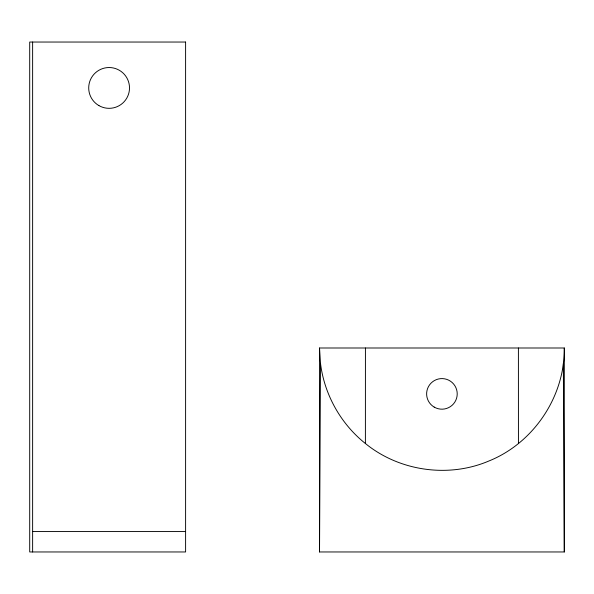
<?xml version="1.0" encoding="UTF-8"?>
<svg xmlns="http://www.w3.org/2000/svg" width="594" height="594" viewBox="0 0 594 594"><rect width="100%" height="100%" fill="white"/><g stroke="black" fill="none" stroke-linecap="round" stroke-linejoin="round"><path stroke-width="0.89" d="M564.3 347.995L564.3 551.96L319.535 551.96L319.535 347.995L564.3 347.995C564.916 396.413 533.664 443.079 488.751 461.055C448.463 478.2 399.302 471.198 365.399 443.503L365.429 347.995M319.535 551.96L320.5 363.328L319.535 347.995M32.625 531.563L185.603 531.563M365.399 443.503C340.793 423.938 324.324 394.535 320.5 363.328M563.335 363.328L564.3 551.96M518.406 347.995L518.436 443.503M32.625 42.04L32.625 551.96M185.603 42.04L29.7 42.04L29.7 551.96L185.603 551.96L185.603 42.04M98.916 105.598A20.396 20.396 0 0 0 129.507 87.934A20.396 20.396 0 0 0 98.916 70.263A20.396 20.396 0 0 0 98.916 105.598M434.207 407.098A15.296 15.296 0 0 0 457.217 393.956A15.296 15.296 0 0 0 434.333 380.606A15.296 15.296 0 0 0 434.207 407.098"/></g></svg>
